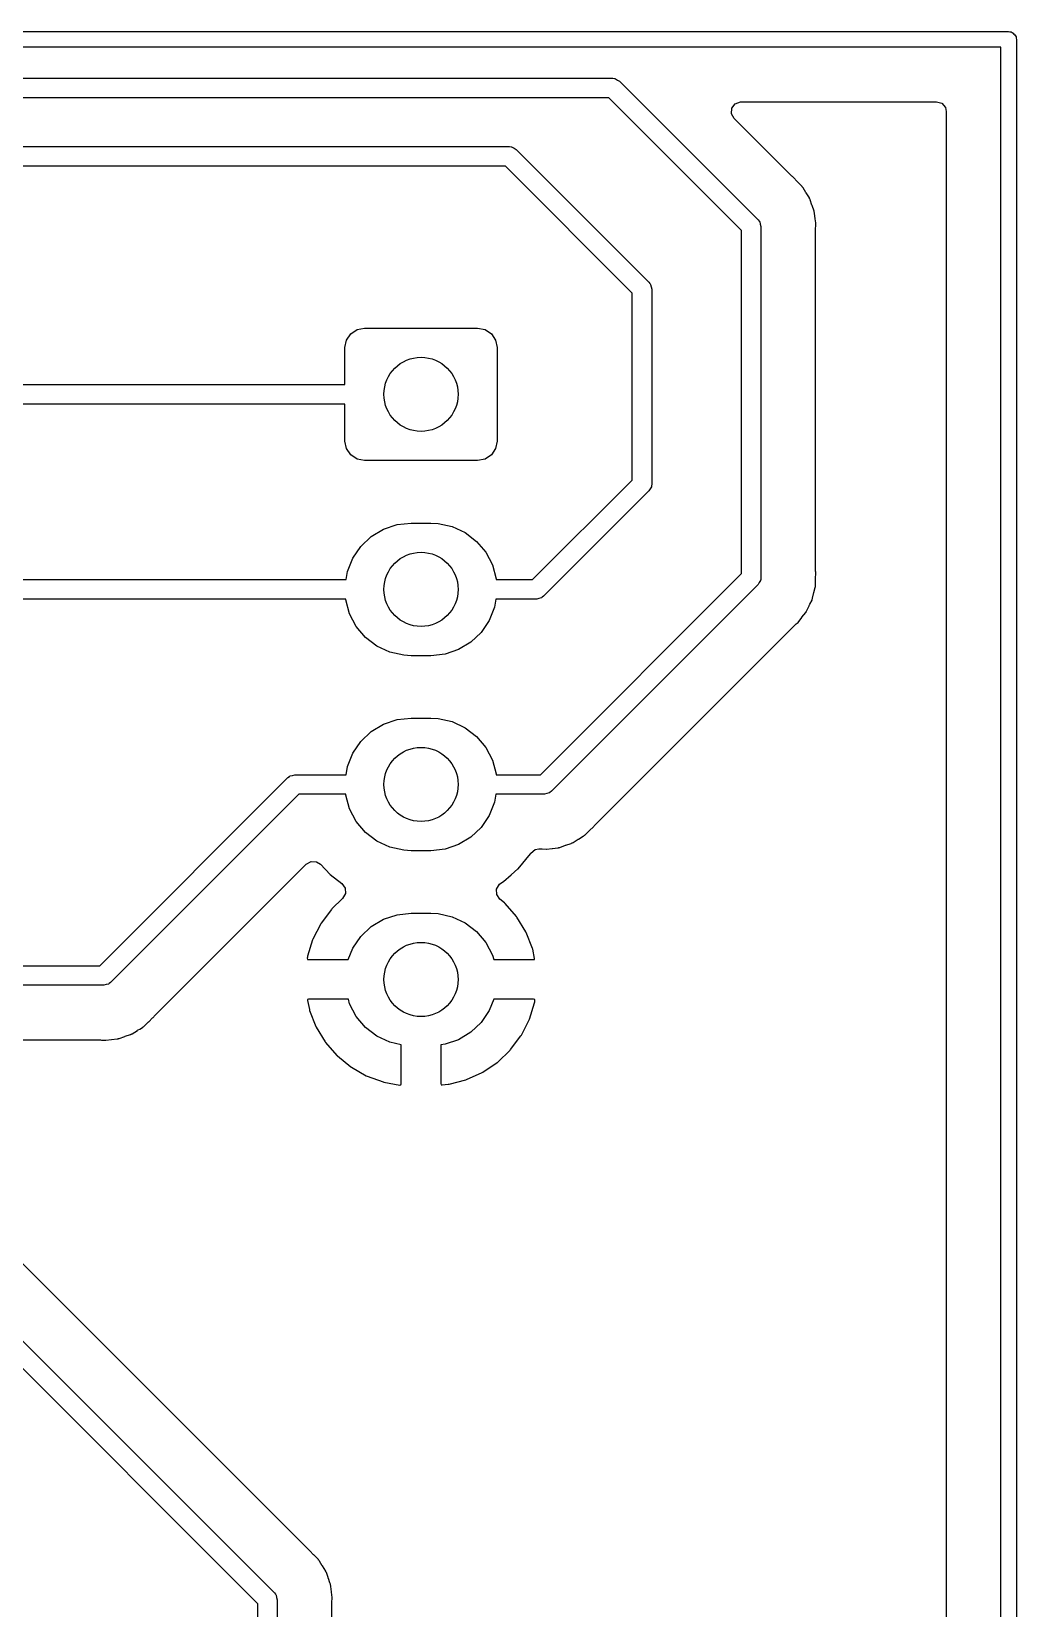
# Model space of a CAD drawing. Extents: x 20.1 to 80.3, y -80.1 to -19.9.
# Drawn here: x 67.67 to 80.3, y -40.11 to -19.9 of the extents above; entities that cross this region are included whole.
import ezdxf

# ---------------------------------------------------------------- set-up
doc = ezdxf.new("R2010")
doc.units = 0
doc.layers.add('BLACK', color=7, linetype='CONTINUOUS')

msp = doc.modelspace()

# ---------------------------------------------------------------- linework, layer by layer
at = {"layer": 'BLACK', "linetype": 'CONTINUOUS'}
for p, q in [((20.2, -19.9), (80.2, -19.9)), ((80.2, -19.9), (80.2151, -19.9049)), ((80.2151, -19.9049), (80.2309, -19.9049)), ((80.2309, -19.9049), (80.2437, -19.9142)), ((80.2437, -19.9142), (80.2588, -19.9191)), ((80.2588, -19.9191), (80.2681, -19.9319)), ((80.2681, -19.9319), (80.2809, -19.9412)), ((80.2809, -19.9412), (80.2858, -19.9563)), ((80.2858, -19.9563), (80.2951, -19.9691)), ((80.2951, -19.9691), (80.2951, -19.9849)), ((80.2951, -19.9849), (80.3, -20)), ((80.3, -20), (80.3, -80)), ((80.1, -20.1), (20.3, -20.1)), ((80.1, -79.9), (80.1, -20.1)), ((26.6755, -20.4995), (75.1245, -20.4995)), ((75.1245, -20.4995), (75.1466, -20.5027)), ((75.1466, -20.5027), (75.1511, -20.5024)), ((75.1511, -20.5024), (75.1536, -20.5037)), ((75.1536, -20.5037), (75.16, -20.5047)), ((75.16, -20.5047), (75.1859, -20.5214)), ((75.1859, -20.5214), (75.2129, -20.5361)), ((75.2129, -20.5361), (76.9884, -22.3116)), ((75.0727, -20.7495), (26.7273, -20.7495)), ((76.775, -22.4518), (75.0727, -20.7495)), ((76.6961, -20.8251), (76.7626, -20.8003)), ((76.7626, -20.8003), (76.7716, -20.8)), ((76.7716, -20.8), (79.274, -20.8)), ((79.274, -20.8), (79.3421, -20.82)), ((76.6485, -20.9528), (76.6536, -20.882)), ((76.6825, -21.0151), (76.6485, -20.9528)), ((76.6536, -20.882), (76.6961, -20.8251)), ((77.4203, -21.7528), (76.6825, -21.0151)), ((79.3421, -20.82), (79.3886, -20.8737)), ((79.3886, -20.8737), (79.4, -20.926)), ((79.4, -20.926), (79.4, -71.6445)), ((27.8, -21.375), (73.8, -21.375)), ((73.8, -21.375), (73.822, -21.3782)), ((73.822, -21.3782), (73.8266, -21.3779)), ((73.8266, -21.3779), (73.8291, -21.3792)), ((73.8291, -21.3792), (73.8355, -21.3801)), ((73.8355, -21.3801), (73.8614, -21.3968)), ((73.8614, -21.3968), (73.8884, -21.4116)), ((73.8884, -21.4116), (75.5884, -23.1116)), ((73.7482, -21.625), (27.8518, -21.625)), ((75.375, -23.2518), (73.7482, -21.625)), ((77.4277, -21.7597), (77.4203, -21.7528)), ((77.4325, -21.7638), (77.4277, -21.7597)), ((77.4382, -21.7676), (77.4325, -21.7638)), ((77.4429, -21.7726), (77.4382, -21.7676)), ((77.491, -21.8235), (77.4429, -21.7726)), ((77.4429, -21.7726), (77.4429, -21.7726)), ((77.4934, -21.826), (77.491, -21.8235)), ((77.5453, -21.8779), (77.4934, -21.826)), ((77.5489, -21.8819), (77.5453, -21.8779)), ((77.5517, -21.8863), (77.5489, -21.8819)), ((77.5546, -21.8902), (77.5517, -21.8863)), ((77.5553, -21.8911), (77.5546, -21.8902)), ((77.5567, -21.893), (77.5553, -21.8911)), ((77.5614, -21.898), (77.5567, -21.893)), ((77.5649, -21.9038), (77.5614, -21.898)), ((77.6016, -21.9649), (77.5649, -21.9038)), ((77.5649, -21.9038), (77.5649, -21.9038)), ((77.6032, -21.9675), (77.6016, -21.9649)), ((77.6451, -22.0334), (77.6032, -21.9675)), ((77.6474, -22.0398), (77.6451, -22.0334)), ((77.6484, -22.0419), (77.6474, -22.0398)), ((77.6487, -22.0425), (77.6484, -22.0419)), ((77.649, -22.0431), (77.6487, -22.0425)), ((77.6493, -22.0437), (77.649, -22.0431)), ((77.6503, -22.0458), (77.6493, -22.0437)), ((77.6538, -22.0517), (77.6503, -22.0458)), ((77.656, -22.0582), (77.6538, -22.0517)), ((77.6787, -22.1257), (77.656, -22.0582)), ((77.6797, -22.1286), (77.6787, -22.1257)), ((77.7064, -22.2019), (77.6797, -22.1286)), ((77.7073, -22.2087), (77.7064, -22.2019)), ((77.7079, -22.211), (77.7073, -22.2087)), ((77.708, -22.2115), (77.7079, -22.211)), ((77.7082, -22.2123), (77.708, -22.2115)), ((77.7083, -22.2129), (77.7082, -22.2123)), ((77.7088, -22.2152), (77.7083, -22.2129)), ((77.711, -22.2217), (77.7088, -22.2152)), ((77.7117, -22.2285), (77.711, -22.2217)), ((77.7194, -22.2993), (77.7117, -22.2285)), ((76.9884, -22.3116), (77.0017, -22.3294)), ((77.0017, -22.3294), (77.0052, -22.3325)), ((77.0052, -22.3325), (77.006, -22.3352)), ((77.006, -22.3352), (77.0099, -22.3404)), ((77.0099, -22.3404), (77.0163, -22.3705)), ((77.0163, -22.3705), (77.025, -22.4)), ((77.025, -22.4), (77.025, -26.9)), ((77.7198, -22.3023), (77.7194, -22.2993)), ((77.7262, -22.3506), (77.7198, -22.3023)), ((77.7255, -22.44), (77.7259, -22.4295)), ((77.7259, -22.4295), (77.7295, -22.3865)), ((77.7301, -22.3797), (77.7262, -22.3506)), ((77.7295, -22.3865), (77.7301, -22.3797)), ((76.775, -26.8482), (76.775, -22.4518)), ((77.7255, -26.8103), (77.7255, -22.44)), ((75.5884, -23.1116), (75.6017, -23.1294)), ((75.6017, -23.1294), (75.6052, -23.1325)), ((75.6052, -23.1325), (75.606, -23.1352)), ((75.606, -23.1352), (75.6099, -23.1404)), ((75.6099, -23.1404), (75.6163, -23.1705)), ((75.6163, -23.1705), (75.625, -23.2)), ((75.625, -23.2), (75.625, -25.7)), ((75.375, -25.6482), (75.375, -23.2518)), ((71.7115, -23.8543), (71.7657, -23.7732)), ((71.7657, -23.7732), (71.8468, -23.719)), ((71.8468, -23.719), (71.9425, -23.7)), ((71.9425, -23.7), (73.3925, -23.7)), ((73.3925, -23.7), (73.4882, -23.719)), ((73.4882, -23.719), (73.5693, -23.7732)), ((73.5693, -23.7732), (73.6235, -23.8543)), ((71.6925, -23.95), (71.7115, -23.8543)), ((71.6925, -24.425), (71.6925, -23.95)), ((73.6235, -23.8543), (73.6425, -23.95)), ((73.6425, -23.95), (73.6425, -25.15)), ((64.0018, -24.425), (71.6925, -24.425)), ((71.6925, -24.675), (64.0018, -24.675)), ((71.6925, -25.15), (71.6925, -24.675)), ((71.7115, -25.2457), (71.6925, -25.15)), ((71.7657, -25.3268), (71.7115, -25.2457)), ((73.6235, -25.2457), (73.5693, -25.3268)), ((73.6425, -25.15), (73.6235, -25.2457)), ((71.8468, -25.381), (71.7657, -25.3268)), ((71.9425, -25.4), (71.8468, -25.381)), ((73.3925, -25.4), (71.9425, -25.4)), ((73.4882, -25.381), (73.3925, -25.4)), ((73.5693, -25.3268), (73.4882, -25.381)), ((74.0982, -26.925), (75.375, -25.6482)), ((75.5884, -25.7884), (74.2384, -27.1384)), ((75.6032, -25.7614), (75.5884, -25.7884)), ((75.6199, -25.7355), (75.6032, -25.7614)), ((75.6208, -25.7291), (75.6199, -25.7355)), ((75.6221, -25.7266), (75.6208, -25.7291)), ((75.625, -25.7), (75.6218, -25.722)), ((75.6218, -25.722), (75.6221, -25.7266)), ((72.186, -26.2784), (72.36, -26.2198)), ((72.36, -26.2198), (72.5425, -26.2)), ((72.5425, -26.2), (72.7925, -26.2)), ((72.7925, -26.2), (72.8872, -26.2053)), ((72.8872, -26.2053), (73.0664, -26.2453)), ((73.0664, -26.2453), (73.2328, -26.3229)), ((71.8952, -26.4991), (72.0286, -26.3729)), ((72.0286, -26.3729), (72.186, -26.2784)), ((73.2328, -26.3229), (73.3787, -26.4345)), ((73.3787, -26.4345), (73.4972, -26.5747)), ((71.7238, -26.8214), (71.792, -26.6509)), ((71.792, -26.6509), (71.8952, -26.4991)), ((73.4972, -26.5747), (73.5828, -26.7371)), ((71.7067, -26.925), (71.7238, -26.8214)), ((73.5828, -26.7371), (73.6316, -26.9141)), ((74.1982, -29.425), (76.775, -26.8482)), ((77.7259, -26.8204), (77.7255, -26.8103)), ((77.7255, -26.9102), (77.7275, -26.8402)), ((77.7264, -26.8267), (77.7259, -26.8204)), ((77.7277, -26.8334), (77.7264, -26.8267)), ((77.7275, -26.8402), (77.7277, -26.8334)), ((77.7275, -26.8402), (77.7275, -26.8402)), ((66.95, -26.925), (71.7067, -26.925)), ((73.6316, -26.9141), (73.6321, -26.925)), ((73.6321, -26.925), (74.0982, -26.925)), ((76.9884, -26.9884), (74.3384, -29.6384)), ((77.0032, -26.9614), (76.9884, -26.9884)), ((77.0199, -26.9355), (77.0032, -26.9614)), ((77.0208, -26.9291), (77.0199, -26.9355)), ((77.0221, -26.9266), (77.0208, -26.9291)), ((77.025, -26.9), (77.0218, -26.922)), ((77.0218, -26.922), (77.0221, -26.9266)), ((77.7038, -27.0884), (77.7191, -27.0271)), ((77.7191, -27.0271), (77.7227, -27.0127)), ((77.7227, -27.0127), (77.7229, -27.0059)), ((77.7229, -27.0059), (77.7232, -27.0035)), ((77.7232, -27.0035), (77.7234, -27.0024)), ((77.7234, -27.0024), (77.7241, -26.9976)), ((77.7241, -26.9976), (77.7252, -26.9926)), ((77.7252, -26.9926), (77.7255, -26.9871)), ((77.7255, -26.9137), (77.7255, -26.9102)), ((77.7255, -26.9871), (77.7255, -26.9137)), ((71.7029, -27.175), (67.0018, -27.175)), ((71.7034, -27.1859), (71.7029, -27.175)), ((71.7522, -27.3629), (71.7034, -27.1859)), ((73.6112, -27.2786), (73.543, -27.4491)), ((73.6283, -27.175), (73.6112, -27.2786)), ((74.15, -27.175), (73.6283, -27.175)), ((74.1795, -27.1663), (74.15, -27.175)), ((74.2096, -27.1599), (74.1795, -27.1663)), ((74.2148, -27.156), (74.2096, -27.1599)), ((74.2175, -27.1552), (74.2148, -27.156)), ((74.2206, -27.1517), (74.2175, -27.1552)), ((74.2384, -27.1384), (74.2206, -27.1517)), ((77.6103, -27.3302), (77.6433, -27.2594)), ((77.6433, -27.2594), (77.6446, -27.2566)), ((77.6446, -27.2566), (77.6529, -27.2399)), ((77.6529, -27.2399), (77.6793, -27.1867)), ((77.6793, -27.1867), (77.6809, -27.1801)), ((77.6809, -27.1801), (77.6818, -27.1778)), ((77.6818, -27.1778), (77.682, -27.1773)), ((77.682, -27.1773), (77.6823, -27.1766)), ((77.6823, -27.1766), (77.6824, -27.176)), ((77.6824, -27.176), (77.6832, -27.1738)), ((77.6832, -27.1738), (77.6861, -27.1676)), ((77.6861, -27.1676), (77.6876, -27.1609)), ((77.6876, -27.1609), (77.7031, -27.0914)), ((77.6876, -27.1609), (77.6876, -27.1609)), ((77.7031, -27.0914), (77.7038, -27.0884)), ((71.8378, -27.5253), (71.7522, -27.3629)), ((73.543, -27.4491), (73.4398, -27.6009)), ((77.4765, -27.4936), (77.5013, -27.4726)), ((77.5013, -27.4726), (77.5488, -27.4106)), ((77.5488, -27.4106), (77.5506, -27.4082)), ((77.5506, -27.4082), (77.5995, -27.3474)), ((77.5995, -27.3474), (77.6026, -27.3413)), ((77.6026, -27.3413), (77.6039, -27.3392)), ((77.6039, -27.3392), (77.6042, -27.3388)), ((77.6042, -27.3388), (77.6046, -27.3381)), ((77.6046, -27.3381), (77.6049, -27.3376)), ((77.6049, -27.3376), (77.6061, -27.3356)), ((77.6061, -27.3356), (77.6103, -27.3302)), ((71.9563, -27.6655), (71.8378, -27.5253)), ((72.1022, -27.7771), (71.9563, -27.6655)), ((73.4398, -27.6009), (73.3064, -27.727)), ((74.8972, -30.0703), (77.4554, -27.512)), ((77.4554, -27.512), (77.4632, -27.5049)), ((77.4632, -27.5049), (77.4765, -27.4936)), ((72.2686, -27.8547), (72.1022, -27.7771)), ((72.4478, -27.8947), (72.2686, -27.8547)), ((72.975, -27.8802), (72.7925, -27.9)), ((73.149, -27.8216), (72.975, -27.8802)), ((73.3064, -27.727), (73.149, -27.8216)), ((72.5425, -27.9), (72.4478, -27.8947)), ((72.7925, -27.9), (72.5425, -27.9)), ((72.36, -28.7198), (72.5425, -28.7)), ((72.5425, -28.7), (72.7925, -28.7)), ((72.7925, -28.7), (72.8872, -28.7053)), ((71.8952, -28.9991), (72.0286, -28.8729)), ((72.0286, -28.8729), (72.186, -28.7784)), ((72.186, -28.7784), (72.36, -28.7198)), ((72.8872, -28.7053), (73.0664, -28.7453)), ((73.0664, -28.7453), (73.2328, -28.8229)), ((73.2328, -28.8229), (73.3787, -28.9345)), ((71.792, -29.1509), (71.8952, -28.9991)), ((73.3787, -28.9345), (73.4972, -29.0747)), ((73.4972, -29.0747), (73.5828, -29.2371)), ((71.7238, -29.3214), (71.792, -29.1509)), ((73.5828, -29.2371), (73.6316, -29.4141)), ((68.5482, -31.875), (70.9616, -29.4616)), ((70.9616, -29.4616), (70.9794, -29.4483)), ((70.9794, -29.4483), (70.9825, -29.4448)), ((70.9825, -29.4448), (70.9852, -29.444)), ((70.9852, -29.444), (70.9904, -29.4401)), ((70.9904, -29.4401), (71.0205, -29.4337)), ((71.0205, -29.4337), (71.05, -29.425)), ((71.05, -29.425), (71.7067, -29.425)), ((71.7067, -29.425), (71.7238, -29.3214)), ((73.6316, -29.4141), (73.6321, -29.425)), ((73.6321, -29.425), (74.1982, -29.425)), ((71.1018, -29.675), (68.6884, -32.0884)), ((71.7029, -29.675), (71.1018, -29.675)), ((71.7034, -29.6859), (71.7029, -29.675)), ((71.7522, -29.8629), (71.7034, -29.6859)), ((73.6283, -29.675), (73.6112, -29.7786)), ((74.25, -29.675), (73.6283, -29.675)), ((74.2795, -29.6663), (74.25, -29.675)), ((74.3096, -29.6599), (74.2795, -29.6663)), ((74.3148, -29.656), (74.3096, -29.6599)), ((74.3175, -29.6552), (74.3148, -29.656)), ((74.3206, -29.6517), (74.3175, -29.6552)), ((74.3384, -29.6384), (74.3206, -29.6517)), ((71.8378, -30.0253), (71.7522, -29.8629)), ((73.6112, -29.7786), (73.543, -29.9491)), ((71.9563, -30.1655), (71.8378, -30.0253)), ((73.4398, -30.1009), (73.3064, -30.227)), ((73.543, -29.9491), (73.4398, -30.1009)), ((74.8266, -30.1409), (74.8774, -30.0929)), ((74.8774, -30.0929), (74.8824, -30.0882)), ((74.8774, -30.0929), (74.8774, -30.0929)), ((74.8824, -30.0882), (74.8862, -30.0825)), ((74.8862, -30.0825), (74.8903, -30.0777)), ((74.8903, -30.0777), (74.8972, -30.0703)), ((72.1022, -30.2771), (71.9563, -30.1655)), ((72.2686, -30.3547), (72.1022, -30.2771)), ((73.3064, -30.227), (73.149, -30.3216)), ((74.5243, -30.3287), (74.5918, -30.306)), ((74.5918, -30.306), (74.5983, -30.3038)), ((74.5983, -30.3038), (74.6042, -30.3003)), ((74.6042, -30.3003), (74.6063, -30.2993)), ((74.6063, -30.2993), (74.6069, -30.299)), ((74.6069, -30.299), (74.6075, -30.2987)), ((74.6075, -30.2987), (74.6081, -30.2984)), ((74.6081, -30.2984), (74.6102, -30.2974)), ((74.6102, -30.2974), (74.6166, -30.2951)), ((74.6166, -30.2951), (74.6825, -30.2532)), ((74.6825, -30.2532), (74.6851, -30.2516)), ((74.6851, -30.2516), (74.7462, -30.2149)), ((74.7462, -30.2149), (74.752, -30.2114)), ((74.7462, -30.2149), (74.7462, -30.2149)), ((74.752, -30.2114), (74.757, -30.2067)), ((74.757, -30.2067), (74.7589, -30.2053)), ((74.7589, -30.2053), (74.7598, -30.2046)), ((74.7598, -30.2046), (74.7637, -30.2017)), ((74.7637, -30.2017), (74.7681, -30.1989)), ((74.7681, -30.1989), (74.7721, -30.1953)), ((74.7721, -30.1953), (74.824, -30.1434)), ((74.824, -30.1434), (74.8266, -30.1409)), ((72.4478, -30.3947), (72.2686, -30.3547)), ((72.5425, -30.4), (72.4478, -30.3947)), ((72.7925, -30.4), (72.5425, -30.4)), ((72.975, -30.3802), (72.7925, -30.4)), ((73.149, -30.3216), (72.975, -30.3802)), ((73.9115, -30.6306), (74.0698, -30.4378)), ((74.0698, -30.4378), (74.0724, -30.4334)), ((74.0724, -30.4334), (74.075, -30.4296)), ((74.075, -30.4296), (74.1303, -30.3851)), ((74.1303, -30.3851), (74.1785, -30.3755)), ((74.1785, -30.3755), (74.21, -30.3755)), ((74.21, -30.3755), (74.2205, -30.3759)), ((74.2205, -30.3759), (74.2703, -30.3801)), ((74.2703, -30.3801), (74.277, -30.3792)), ((74.277, -30.3792), (74.2771, -30.3792)), ((74.2771, -30.3792), (74.3477, -30.3698)), ((74.3477, -30.3698), (74.3507, -30.3694)), ((74.3507, -30.3694), (74.4215, -30.3617)), ((74.4215, -30.3617), (74.4283, -30.361)), ((74.4283, -30.361), (74.4348, -30.3588)), ((74.4348, -30.3588), (74.4371, -30.3583)), ((74.4371, -30.3583), (74.4377, -30.3582)), ((74.4377, -30.3582), (74.4384, -30.358)), ((74.4384, -30.358), (74.439, -30.3579)), ((74.439, -30.3579), (74.4413, -30.3573)), ((74.4413, -30.3573), (74.4481, -30.3564)), ((74.4481, -30.3564), (74.5214, -30.3297)), ((74.5214, -30.3297), (74.5243, -30.3287)), ((69.2472, -32.5203), (71.1961, -30.5714)), ((71.1961, -30.5714), (71.2584, -30.5373)), ((71.2584, -30.5373), (71.3292, -30.5424)), ((71.3292, -30.5424), (71.3767, -30.5739)), ((71.3767, -30.5739), (71.5016, -30.706)), ((71.5016, -30.706), (71.6523, -30.8212)), ((73.7243, -30.7956), (73.8224, -30.7091)), ((73.8224, -30.7091), (73.9077, -30.6339)), ((73.9077, -30.6339), (73.9115, -30.6306)), ((73.9077, -30.6339), (73.9077, -30.6339)), ((71.6523, -30.8212), (71.6942, -30.8784)), ((71.6942, -30.8784), (71.6986, -30.9493)), ((73.6367, -30.8908), (73.6734, -30.83)), ((73.6386, -30.9617), (73.6367, -30.8908)), ((73.6734, -30.83), (73.6913, -30.8163)), ((73.6913, -30.8163), (73.7243, -30.7956)), ((71.6627, -31.0124), (71.5256, -31.1432)), ((71.6986, -30.9493), (71.6627, -31.0124)), ((73.6786, -31.0204), (73.6386, -30.9617)), ((73.7385, -31.0695), (73.6786, -31.0204)), ((73.7462, -31.0769), (73.7385, -31.0695)), ((73.8902, -31.2429), (73.7462, -31.0769)), ((71.3874, -31.3275), (71.3818, -31.3366)), ((71.5186, -31.1512), (71.3874, -31.3275)), ((71.5256, -31.1432), (71.5186, -31.1512)), ((72.0286, -31.3729), (72.186, -31.2784)), ((72.186, -31.2784), (72.36, -31.2198)), ((72.36, -31.2198), (72.5425, -31.2)), ((72.5425, -31.2), (72.7925, -31.2)), ((72.7925, -31.2), (72.8872, -31.2053)), ((72.8872, -31.2053), (73.0664, -31.2453)), ((73.0664, -31.2453), (73.2328, -31.3229)), ((73.2328, -31.3229), (73.3787, -31.4345)), ((73.8965, -31.2515), (73.8902, -31.2429)), ((74.0105, -31.4394), (73.8965, -31.2515)), ((71.3818, -31.3366), (71.2821, -31.5325)), ((71.792, -31.6509), (71.8952, -31.4991)), ((71.8952, -31.4991), (72.0286, -31.3729)), ((73.3787, -31.4345), (73.4972, -31.5747)), ((74.0152, -31.449), (74.0105, -31.4394)), ((74.096, -31.6534), (74.0152, -31.449)), ((71.2781, -31.5423), (71.213, -31.7522)), ((71.2821, -31.5325), (71.2781, -31.5423)), ((71.734, -31.796), (71.792, -31.6509)), ((73.4972, -31.5747), (73.5828, -31.7371)), ((74.099, -31.6636), (74.096, -31.6534)), ((74.1237, -31.7814), (74.099, -31.6636)), ((60.4018, -31.875), (68.5482, -31.875)), ((71.2107, -31.7626), (71.2086, -31.778)), ((71.2086, -31.778), (71.2108, -31.7922)), ((71.213, -31.7522), (71.2107, -31.7626)), ((71.2108, -31.7922), (71.224, -31.796)), ((71.224, -31.796), (71.734, -31.796)), ((73.5828, -31.7371), (73.599, -31.796)), ((73.599, -31.796), (74.1087, -31.796)), ((74.1087, -31.796), (74.1222, -31.792)), ((74.1222, -31.792), (74.1237, -31.7814)), ((68.6, -32.125), (60.35, -32.125)), ((68.6295, -32.1163), (68.6, -32.125)), ((68.6596, -32.1099), (68.6295, -32.1163)), ((68.6648, -32.106), (68.6596, -32.1099)), ((68.6675, -32.1052), (68.6648, -32.106)), ((68.6706, -32.1017), (68.6675, -32.1052)), ((68.6884, -32.0884), (68.6706, -32.1017)), ((71.2128, -32.308), (71.2113, -32.3186)), ((71.2113, -32.3186), (71.236, -32.4364)), ((71.2263, -32.304), (71.2128, -32.308)), ((71.736, -32.304), (71.2263, -32.304)), ((71.7522, -32.3629), (71.736, -32.304)), ((73.601, -32.304), (73.543, -32.4491)), ((74.111, -32.304), (73.601, -32.304)), ((74.1242, -32.3078), (74.111, -32.304)), ((74.122, -32.3478), (74.1243, -32.3374)), ((74.1264, -32.322), (74.1242, -32.3078)), ((74.1243, -32.3374), (74.1264, -32.322)), ((69.2274, -32.5429), (69.2324, -32.5382)), ((69.2324, -32.5382), (69.2362, -32.5325)), ((69.2362, -32.5325), (69.2403, -32.5277)), ((69.2403, -32.5277), (69.2472, -32.5203)), ((71.236, -32.4364), (71.239, -32.4466)), ((71.239, -32.4466), (71.3198, -32.651)), ((71.8378, -32.5253), (71.7522, -32.3629)), ((71.9563, -32.6655), (71.8378, -32.5253)), ((73.543, -32.4491), (73.4398, -32.6009)), ((74.0569, -32.5577), (74.122, -32.3478)), ((68.9666, -32.7451), (69.0325, -32.7032)), ((69.0325, -32.7032), (69.0351, -32.7016)), ((69.0351, -32.7016), (69.0426, -32.6971)), ((69.0426, -32.6971), (69.0615, -32.6858)), ((69.0615, -32.6858), (69.0962, -32.6649)), ((69.0962, -32.6649), (69.102, -32.6614)), ((69.0962, -32.6649), (69.0962, -32.6649)), ((69.102, -32.6614), (69.107, -32.6567)), ((69.107, -32.6567), (69.1089, -32.6553)), ((69.1089, -32.6553), (69.1098, -32.6546)), ((69.1098, -32.6546), (69.1137, -32.6517)), ((69.1137, -32.6517), (69.118, -32.6489)), ((69.118, -32.6489), (69.1221, -32.6453)), ((69.1221, -32.6453), (69.174, -32.5934)), ((69.174, -32.5934), (69.1766, -32.5909)), ((69.1766, -32.5909), (69.2274, -32.5429)), ((69.2274, -32.5429), (69.2274, -32.5429)), ((71.3198, -32.651), (71.3245, -32.6606)), ((71.3245, -32.6606), (71.4385, -32.8485)), ((72.1022, -32.7771), (71.9563, -32.6655)), ((73.3064, -32.727), (73.149, -32.8216)), ((73.4398, -32.6009), (73.3064, -32.727)), ((73.9532, -32.7634), (74.0529, -32.5675)), ((74.0529, -32.5675), (74.0569, -32.5577)), ((63.7884, -32.9116), (70.7884, -39.9116)), ((64.9971, -32.8255), (68.56, -32.8255)), ((68.56, -32.8255), (68.5705, -32.8259)), ((68.5705, -32.8259), (68.6203, -32.8301)), ((68.6203, -32.8301), (68.627, -32.8292)), ((68.627, -32.8292), (68.6271, -32.8292)), ((68.6271, -32.8292), (68.6977, -32.8198)), ((68.6977, -32.8198), (68.7007, -32.8194)), ((68.7007, -32.8194), (68.7715, -32.8117)), ((68.7715, -32.8117), (68.7783, -32.811)), ((68.7783, -32.811), (68.7848, -32.8088)), ((68.7848, -32.8088), (68.7871, -32.8083)), ((68.7871, -32.8083), (68.7877, -32.8082)), ((68.7877, -32.8082), (68.7884, -32.808)), ((68.7884, -32.808), (68.789, -32.8079)), ((68.789, -32.8079), (68.7913, -32.8073)), ((68.7913, -32.8073), (68.7981, -32.8064)), ((68.7981, -32.8064), (68.8714, -32.7797)), ((68.8714, -32.7797), (68.8743, -32.7787)), ((68.8743, -32.7787), (68.9418, -32.756)), ((68.9418, -32.756), (68.9483, -32.7538)), ((68.9483, -32.7538), (68.9542, -32.7503)), ((68.9542, -32.7503), (68.9563, -32.7493)), ((68.9563, -32.7493), (68.9569, -32.749)), ((68.9569, -32.749), (68.9575, -32.7487)), ((68.9575, -32.7487), (68.9581, -32.7484)), ((68.9581, -32.7484), (68.9602, -32.7474)), ((68.9602, -32.7474), (68.9666, -32.7451)), ((71.4385, -32.8485), (71.4448, -32.8571)), ((71.4448, -32.8571), (71.5888, -33.0231)), ((72.2686, -32.8547), (72.1022, -32.7771)), ((72.4135, -32.887), (72.2686, -32.8547)), ((72.4135, -33.3875), (72.4135, -32.887)), ((72.975, -32.8802), (72.9215, -32.886)), ((72.9215, -32.886), (72.9215, -33.3838)), ((73.149, -32.8216), (72.975, -32.8802)), ((73.8164, -32.9488), (73.9476, -32.7725)), ((73.9476, -32.7725), (73.9532, -32.7634)), ((70.575, -40.0518), (63.6482, -33.125)), ((71.2203, -39.3528), (64.908, -33.0406)), ((71.5888, -33.0231), (71.5965, -33.0305)), ((71.5965, -33.0305), (71.7664, -33.1698)), ((73.4598, -33.2379), (73.6421, -33.1151)), ((73.6421, -33.1151), (73.6504, -33.1085)), ((73.6504, -33.1085), (73.8094, -32.9568)), ((73.8094, -32.9568), (73.8164, -32.9488)), ((71.7664, -33.1698), (71.7752, -33.1758)), ((71.7752, -33.1758), (71.9662, -33.2846)), ((71.9662, -33.2846), (71.9758, -33.289)), ((71.9758, -33.289), (72.1824, -33.364)), ((73.0273, -33.3921), (73.24, -33.3369)), ((73.24, -33.3369), (73.2501, -33.3333)), ((73.2501, -33.3333), (73.4505, -33.2431)), ((73.4505, -33.2431), (73.4598, -33.2379)), ((72.1824, -33.364), (72.1927, -33.3668)), ((72.1927, -33.3668), (72.3957, -33.4035)), ((72.3957, -33.4035), (72.4089, -33.4021)), ((72.4089, -33.4021), (72.4135, -33.3875)), ((72.9215, -33.3838), (72.9258, -33.3985)), ((72.9258, -33.3985), (72.9377, -33.4006)), ((72.9377, -33.4006), (73.0168, -33.3939)), ((73.0168, -33.3939), (73.0273, -33.3921)), ((71.2277, -39.3597), (71.2203, -39.3528)), ((71.2325, -39.3638), (71.2277, -39.3597)), ((71.2382, -39.3676), (71.2325, -39.3638)), ((71.2429, -39.3726), (71.2382, -39.3676)), ((71.2909, -39.4234), (71.2429, -39.3726)), ((71.2429, -39.3726), (71.2429, -39.3726)), ((71.2934, -39.426), (71.2909, -39.4234)), ((71.3453, -39.4778), (71.2934, -39.426)), ((71.3489, -39.4819), (71.3453, -39.4778)), ((71.3517, -39.4863), (71.3489, -39.4819)), ((71.3546, -39.4902), (71.3517, -39.4863)), ((71.3553, -39.4911), (71.3546, -39.4902)), ((71.3567, -39.493), (71.3553, -39.4911)), ((71.3614, -39.498), (71.3567, -39.493)), ((71.3649, -39.5038), (71.3614, -39.498)), ((71.4016, -39.5649), (71.3649, -39.5038)), ((71.3649, -39.5038), (71.3649, -39.5038)), ((71.4032, -39.5675), (71.4016, -39.5649)), ((71.4451, -39.6334), (71.4032, -39.5675)), ((71.4474, -39.6398), (71.4451, -39.6334)), ((71.4484, -39.6419), (71.4474, -39.6398)), ((71.4487, -39.6425), (71.4484, -39.6419)), ((71.449, -39.6431), (71.4487, -39.6425)), ((71.4493, -39.6437), (71.449, -39.6431)), ((71.4503, -39.6458), (71.4493, -39.6437)), ((71.4538, -39.6517), (71.4503, -39.6458)), ((71.4756, -39.7166), (71.4538, -39.6517)), ((71.4787, -39.7257), (71.4756, -39.7166)), ((71.4797, -39.7286), (71.4787, -39.7257)), ((71.5003, -39.7851), (71.4797, -39.7286)), ((71.5064, -39.8019), (71.5003, -39.7851)), ((71.5073, -39.8087), (71.5064, -39.8019)), ((71.5079, -39.811), (71.5073, -39.8087)), ((71.508, -39.8115), (71.5079, -39.811)), ((71.5082, -39.8123), (71.508, -39.8115)), ((71.5083, -39.8129), (71.5082, -39.8123)), ((71.5088, -39.8152), (71.5083, -39.8129)), ((71.511, -39.8217), (71.5088, -39.8152)), ((70.7884, -39.9116), (70.8017, -39.9294)), ((70.8017, -39.9294), (70.8052, -39.9325)), ((70.8052, -39.9325), (70.806, -39.9352)), ((70.806, -39.9352), (70.8099, -39.9404)), ((70.8099, -39.9404), (70.8163, -39.9705)), ((70.8163, -39.9705), (70.825, -40)), ((70.825, -40), (70.825, -43.2)), ((71.5117, -39.8285), (71.511, -39.8217)), ((71.5194, -39.8993), (71.5117, -39.8285)), ((71.5198, -39.9023), (71.5194, -39.8993)), ((71.5292, -39.9729), (71.5198, -39.9023)), ((71.5259, -40.0295), (71.5301, -39.9797)), ((71.5301, -39.9797), (71.5292, -39.9729)), ((70.575, -43.1482), (70.575, -40.0518)), ((71.5255, -40.04), (71.5259, -40.0295)), ((71.5255, -43.1103), (71.5255, -40.04))]:
    msp.add_line(p, q, dxfattribs=at)
at = {"layer": 'BLACK'}
for centre in [(72.6675, -24.55), (72.6675, -27.05), (72.6675, -29.55), (72.6675, -32.05)]:
    msp.add_circle(centre, 0.475, dxfattribs=at)

doc.saveas('drawing.dxf')
